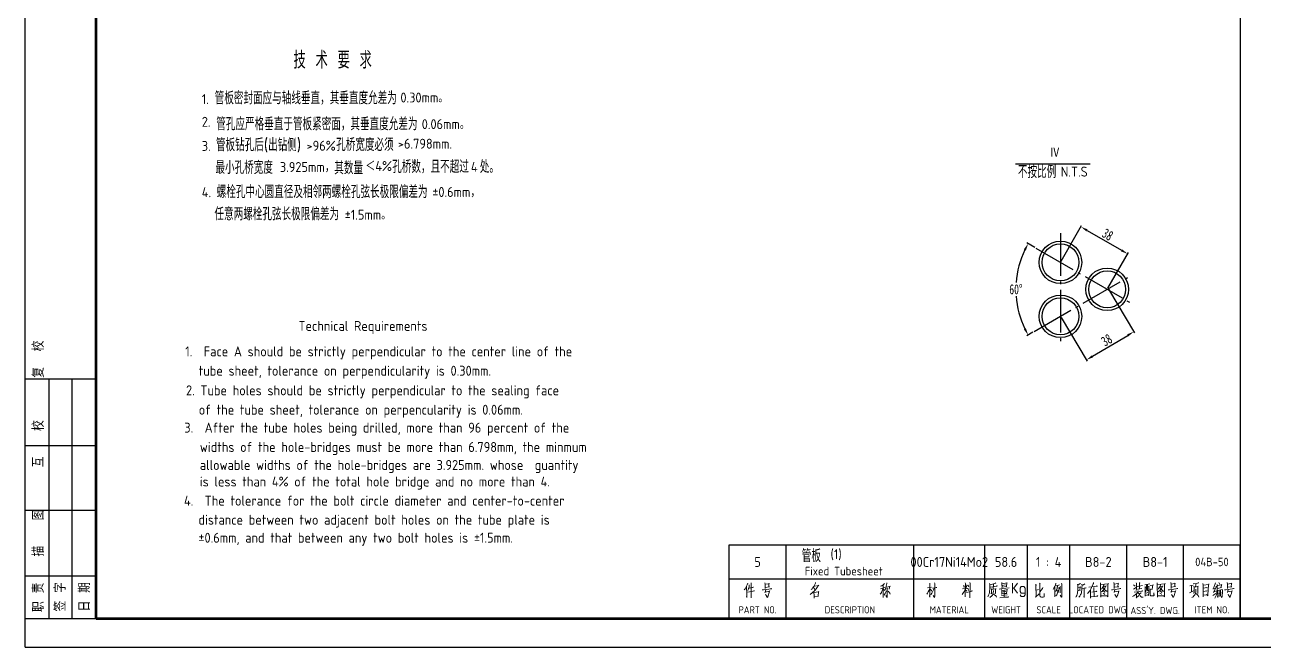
# Model space of a CAD drawing. Extents: x 3752 to 5058, y 2005 to 3221.
# Drawn here: x 3754.2 to 4190.7, y 2004.7 to 2223.7 of the extents above; entities that cross this region are included whole.
import ezdxf
from ezdxf.enums import TextEntityAlignment as Align

# ---------------------------------------------------------------- set-up
doc = ezdxf.new("R2010")
doc.units = 0
doc.linetypes.add('CENTER', pattern=[20, 15, -2, 1, -2])
doc.layers.get('0').update_dxf_attribs({"linetype": 'CONTINUOUS'})
doc.layers.get('Defpoints').update_dxf_attribs({"linetype": 'CONTINUOUS'})
for name, color, linetype in [('1', 7, 'CONTINUOUS'), ('2', 1, 'CONTINUOUS'), ('3', 2, 'CENTER'), ('标注', 7, 'CONTINUOUS')]:
    doc.layers.add(name, color=color, linetype=linetype)
doc.styles.add('ACISOTS', font='isocp.shx', dxfattribs={"height": 1, "bigfont": 'gbcbig.shx'})
doc.styles.add('H5', font='romans.shx', dxfattribs={"width": 0.75, "bigfont": 'hz5.shx'})
doc.styles.add('HZ5', font='GungsuhChe.ttf', dxfattribs={"width": 0.75})
doc.dimstyles.new('4', dxfattribs={"dimtxt": 3.5, "dimasz": 2.5, "dimexe": 0.5, "dimexo": 0.5, "dimtad": 1, "dimdec": 0, "dimlfac": 4, "dimzin": 0, "dimdsep": 46, "dimtxsty": 'HZ5', "dimcen": 0, "dimadec": 0, "dimazin": 0, "dimtfac": 0.857143, "dimtdec": 0, "dimtmove": 0, "dimatfit": 0, "dimfxl": 0, "dimtvp": 1.5, "dimtolj": 1, "dimtzin": 0, "dimarcsym": 0})
doc.dimstyles.new('副本4', dxfattribs={"dimtxt": 3.5, "dimasz": 2.5, "dimexe": 0.5, "dimexo": 0.5, "dimtad": 1, "dimtih": 1, "dimtoh": 1, "dimdec": 0, "dimlfac": 4, "dimzin": 0, "dimdsep": 46, "dimtxsty": 'HZ5', "dimcen": 0, "dimadec": 0, "dimazin": 0, "dimtfac": 0.857143, "dimtdec": 0, "dimtmove": 0, "dimatfit": 0, "dimfxl": 0, "dimtvp": 1.5, "dimtolj": 1, "dimtzin": 0, "dimarcsym": 0})

# ---------------------------------------------------------------- blocks, each defined once
blk = doc.blocks.new('*D80')
at = {"layer": '1', "color": 0, "lineweight": -2}
for p, q in [((4135.91, 2130.63), (4145.04, 2115.28)), ((4119.2, 2120.69), (4128.33, 2105.34)), ((4130.22, 2107.05), (4142.63, 2114.43))]:
    blk.add_line(p, q, dxfattribs=at)
at = {"layer": '1', "color": 0}
for points in [[(4142.42, 2114.79), (4142.84, 2114.07), (4144.78, 2115.71)], [(4130.01, 2107.41), (4130.44, 2106.69), (4128.08, 2105.77)]]:
    blk.add_solid(points, dxfattribs=at)
at = {"layer": 'Defpoints', "color": 0}
for p in [(4135.65, 2131.06), (4118.95, 2121.12), (4144.78, 2115.71)]:
    blk.add_point(p, dxfattribs=at)
at = {"layer": '1', "color": 0, "insert": (4135.21, 2112.78), "char_height": 3.5, "attachment_point": 5, "rotation": 30.7371, "style": 'HZ5'}
blk.add_mtext('\\A1;38', dxfattribs=at)
blk = doc.blocks.new('WSJTO4')
for p, q in [((0.16, 84.28), (-24.93, 84.28)), ((-16.46, 84.28), (-16.46, -0.03)), ((-8.31, 84.28), (-8.31, -0.03)), ((0.16, 60.84), (-24.93, 60.84)), ((0.16, 38.06), (-24.93, 38.06)), ((0.16, 14.95), (-24.93, 14.95)), ((0.16, -0.03), (-24.93, -0.03))]:
    blk.add_line(p, q)
at = {"style": 'H5'}
for s, p in [('职 责   描   图     互   校     复  校', (-18.19, 2.35)), ('签 字', (-10.49, 2.54)), ('日 期', (-1.94, 2.54))]:
    blk.add_text(s, height=4, rotation=90, dxfattribs=at).set_placement(p)
blk = doc.blocks.new('*U79')
at = {"color": 7, "lineweight": 0}
for points in [[(1627.22, 414.08), (1627.06, 413.52), (1626.84, 413), (1626.57, 412.51), (1626.32, 412.13), (1626.12, 411.87), (1625.99, 411.7)], [(1626.84, 412.87), (1626.87, 410.27), (1626.87, 409.53), (1626.87, 409.01), (1626.84, 409.27), (1626.87, 409.74)], [(1627.26, 410.96), (1629.56, 411.39), (1629.4, 411.43), (1629.11, 411.31)], [(1627.78, 413.52), (1627.68, 412.82), (1627.54, 412.21), (1627.42, 411.78), (1627.32, 411.52)], [(1627.78, 412.3), (1629.27, 412.69), (1629.11, 412.69), (1628.85, 412.56)], [(1628.39, 414.25), (1628.49, 414.08), (1628.43, 414.17), (1628.46, 408.97), (1628.43, 409.36), (1628.46, 410.01)], [(1632.32, 411.74), (1632.74, 411.74), (1633.58, 411.83), (1635.66, 412.13), (1635.44, 412.17), (1635.11, 412.08)], [(1633.2, 414.25), (1633.33, 413.73), (1633.33, 412.21), (1633.33, 412.6), (1634.89, 412.82), (1634.62, 412.82), (1634.69, 413.9), (1634.72, 414.08), (1634.79, 413.95), (1634.55, 413.9), (1633.33, 413.73)], [(1633.55, 411.83), (1633.33, 410.79), (1633.26, 410.96), (1634.98, 411.22), (1634.89, 411.39), (1634.89, 411.22), (1634.69, 410.48), (1634.55, 410.01), (1634.4, 409.62), (1634.27, 409.31), (1634.17, 409.1), (1634.1, 409.06), (1633.52, 410.05), (1634.13, 409.15)], [(1650.66, 413.02), (1650.76, 412.98), (1652.22, 413.27), (1652.12, 413.36), (1651.86, 412.93), (1651.57, 412.46), (1651.28, 412.06), (1650.95, 411.67), (1650.6, 411.29), (1650.21, 410.89), (1649.78, 410.55), (1649.72, 410.5), (1649.46, 410.33), (1649.19, 410.12)], [(1651.11, 414.36), (1651.08, 414.06), (1650.69, 413.36), (1650.46, 412.93), (1650.21, 412.53), (1649.88, 412.1), (1649.56, 411.81)], [(1650.3, 412.53), (1650.36, 412.5), (1650.73, 412.1), (1650.76, 411.89), (1650.63, 412.19)], [(1650.46, 410.98), (1650.53, 410.85), (1650.6, 409.76), (1650.63, 409.64), (1650.63, 408.86), (1650.6, 409.2), (1650.6, 409.33), (1652.18, 409.55), (1652.15, 409.55), (1651.99, 409.55), (1652.15, 411.15), (1652.22, 411.07), (1652.12, 411.02), (1650.56, 410.77)], [(1674.9, 412.28), (1674.71, 411.72), (1674.47, 411.24), (1674.29, 410.77), (1674.09, 410.5), (1673.87, 410.16)], [(1673.99, 412.1), (1675.49, 412.5)], [(1675.36, 414.01), (1675.29, 413.84), (1674.87, 413.5), (1674.42, 413.19), (1674.02, 413.02)], [(1674.9, 413.36), (1674.94, 409.94), (1674.97, 408.99), (1674.9, 409.16), (1674.94, 409.55)], [(1674.94, 411.97), (1675.36, 411.63), (1675.46, 411.45)], [(1675.98, 411.41), (1675.94, 411.2), (1675.58, 410.42), (1675.22, 409.9)], [(1676.2, 414.19), (1676.16, 413.97), (1676.01, 413.06), (1675.88, 412.46), (1675.64, 411.72)], [(1676.26, 412.33), (1676.43, 412.1), (1676.36, 412.15), (1676.39, 409.85), (1676.39, 409.29), (1676.36, 408.99), (1675.84, 409.69), (1676.36, 409.08)], [(1675.94, 412.62), (1677.4, 412.93), (1677.27, 412.98), (1676.98, 412.02)], [(1676.72, 411.29), (1677.3, 410.59), (1677.4, 410.25)], [(1691.41, 412.26), (1691.08, 411.61), (1690.82, 411), (1690.56, 410.61), (1690.27, 410.18)], [(1690.53, 412.39), (1691.99, 412.65)], [(1691.38, 414.12), (1691.41, 413.9), (1691.34, 409.18), (1691.28, 409.44), (1691.38, 410.27)], [(1691.44, 411.99), (1691.89, 411.48), (1691.93, 411.31)], [(1692.93, 412.3), (1692.67, 411.7), (1692.35, 411), (1692.06, 410.53), (1691.86, 410.18), (1691.66, 409.96)], [(1692.25, 412.35), (1693.84, 412.56), (1693.74, 412.6), (1693.55, 412.51)], [(1693.06, 414.17), (1693.1, 413.95), (1693.1, 409.4), (1693.06, 409.15), (1693.03, 409.06), (1692.48, 409.79), (1693.03, 409.15)], [(1703.77, 411.99), (1703.51, 411.31), (1703.22, 410.79), (1702.96, 410.44), (1702.7, 410.14)], [(1702.92, 412.04), (1704.51, 412.26)], [(1703.19, 413.3), (1703.41, 412.91), (1703.44, 412.73), (1703.44, 412.56)], [(1703.81, 414.25), (1703.87, 413.99), (1703.84, 409.22), (1703.77, 409.49), (1703.84, 410.01)], [(1703.84, 411.78), (1704.26, 411.39), (1704.36, 411.27)], [(1704.42, 413.52), (1704.42, 413.3), (1703.99, 412.17)], [(1704.29, 410.79), (1706.27, 411.31), (1706.14, 411.35), (1705.92, 411.22)], [(1704.71, 412.3), (1704.91, 411.99), (1705, 411.78), (1705.03, 411.56)], [(1704.78, 413.43), (1705.03, 413), (1705.07, 412.82)], [(1705.5, 414.29), (1705.55, 413.99), (1705.5, 408.92), (1705.43, 409.31), (1705.5, 409.83)], [(1712.41, 414.01), (1712.46, 413.58), (1712.49, 412.53), (1712.46, 411.89), (1712.41, 411.38), (1712.34, 410.85), (1712.21, 410.28), (1712.04, 409.9), (1711.92, 409.55), (1711.76, 409.33)], [(1713.76, 411.45), (1713.76, 411.24), (1713.7, 410.68), (1713.6, 410.33), (1713.51, 410.07), (1713.38, 409.85), (1713.21, 409.64), (1712.99, 409.42), (1712.76, 409.25), (1712.59, 409.16), (1712.46, 409.08)], [(1714.58, 414.22), (1714.48, 414.1), (1714.06, 413.93), (1713.44, 413.75), (1712.53, 413.54)], [(1712.73, 412.67), (1715.07, 413.06), (1714.93, 413.1), (1714.7, 413.02)], [(1712.99, 412.19), (1713.05, 411.81), (1713.05, 410.28), (1713.01, 410.5), (1713.05, 410.77)], [(1713.05, 411.81), (1714.64, 412.1), (1714.55, 412.19), (1714.52, 411.63), (1714.52, 410.98), (1714.48, 410.59), (1714.42, 410.28), (1714.42, 410.55), (1714.48, 410.81)], [(1713.76, 413.75), (1713.76, 413.45), (1713.63, 411.89)], [(1715.81, 412.02), (1716.98, 412.19), (1719.28, 412.46)], [(1716.59, 411.81), (1716.69, 411.45), (1716.72, 410.42), (1716.72, 410.21), (1716.62, 410.33), (1717.63, 410.46), (1718.53, 410.5), (1718.4, 410.55), (1718.57, 411.89), (1718.7, 411.81), (1717.6, 411.63), (1716.69, 411.5)], [(1716.66, 414.27), (1716.76, 413.84), (1716.78, 412.5), (1716.69, 412.71), (1718.5, 412.93), (1718.4, 412.93), (1718.5, 414.22), (1718.6, 414.15), (1716.76, 413.88)], [(1716.76, 413.27), (1718.05, 413.5)], [(1717.01, 410.98), (1718.15, 411.11)], [(1717.56, 411.63), (1717.56, 409.12)], [(1722.25, 414.08), (1720.94, 412.34), (1720.51, 412.34)], [(1720.51, 410.58), (1720.51, 414.08)], [(1720.94, 412.34), (1722.25, 410.58)], [(1723.13, 410), (1723.57, 409.41), (1724.44, 409.41), (1724.88, 410), (1724.88, 412.34), (1724.44, 412.91), (1723.57, 412.91), (1723.13, 412.34), (1723.13, 411.17), (1723.57, 410.58), (1724.88, 410.58)], [(1728.6, 413.63), (1728.92, 413.36), (1728.73, 413.45), (1728.79, 409.29), (1728.6, 409.12), (1729.84, 410.28)], [(1728.96, 411.59), (1729.67, 411.85)], [(1729.93, 414.1), (1730.19, 413.79), (1730.09, 413.88), (1730.09, 412.98), (1730.09, 412.06), (1730.09, 411.24), (1730.09, 410.64), (1730.09, 410.59), (1730.09, 410.42), (1730.13, 409.6), (1730.22, 409.38), (1730.36, 409.25), (1730.64, 409.16), (1731.23, 409.2), (1731.65, 409.33), (1731.68, 409.38), (1731.62, 410.5)], [(1730.09, 411.02), (1731.03, 412.15), (1731.2, 412.53)], [(1735.77, 414.1), (1735.74, 413.88), (1735.35, 412.93), (1735.03, 412.37), (1734.76, 411.85)], [(1735.41, 412.93), (1735.38, 409.25), (1735.35, 409.51), (1735.35, 409.55), (1735.38, 409.94)], [(1736.32, 413.1), (1736.35, 413.02), (1736.2, 412.41), (1736.03, 411.85), (1735.87, 411.45), (1735.74, 411.15)], [(1736.32, 412.28), (1736.97, 412.41), (1736.9, 412.53), (1736.85, 412.06), (1736.72, 411.63), (1736.65, 411.29), (1736.52, 410.93), (1736.35, 410.64), (1736.2, 410.28), (1736.03, 410.03), (1735.87, 409.72), (1735.74, 409.6)], [(1735.8, 413.23), (1735.87, 413.19), (1735.93, 413.19), (1737.07, 413.45), (1736.97, 413.45), (1736.82, 413.36)], [(1736, 411.63), (1736.3, 411.38), (1736.35, 411.15)], [(1737.75, 414.06), (1737.89, 413.88), (1737.82, 413.84), (1737.85, 409.55), (1737.85, 409.51), (1737.82, 409.25), (1737.75, 409.16), (1737.23, 409.81), (1737.75, 409.2), (1737.82, 409.38)], [(1737.27, 412.89), (1737.33, 412.8), (1737.27, 412.76), (1737.27, 410.68), (1737.23, 410.89), (1737.27, 411.15)], [(1744.43, 414.01), (1744.3, 413.93), (1743.43, 413.36), (1743.36, 413.71), (1743.46, 413.36), (1743.46, 412.24), (1743.43, 411.54), (1743.4, 411.07), (1743.33, 410.59), (1743.23, 410.16), (1743.1, 409.72), (1742.94, 409.42), (1742.81, 409.16)], [(1743.52, 411.41), (1743.58, 411.45), (1744.33, 411.59), (1744.23, 411.54), (1744.33, 412.89), (1744.4, 412.71), (1743.49, 412.5)], [(1745.96, 413.84), (1745.44, 413.5), (1744.95, 413.36), (1744.89, 413.71), (1744.95, 413.19), (1744.92, 412.67), (1744.89, 412.1), (1744.85, 411.63), (1744.79, 411.2), (1744.72, 410.72), (1744.62, 410.37), (1744.47, 410.12), (1744.3, 409.81), (1744.13, 409.55), (1743.98, 409.33), (1743.81, 409.16)], [(1744.92, 412.15), (1746.38, 412.41), (1746.28, 412.46), (1746.12, 412.37)], [(1745.66, 412.24), (1745.66, 409.04), (1745.64, 409.25), (1745.66, 409.6)], [(1748.97, 414.36), (1748.94, 414.01), (1748.9, 413.88), (1748.58, 413.02), (1748.35, 412.5), (1748.06, 412.02), (1748.03, 411.94), (1747.78, 411.54), (1747.48, 411.15), (1747.19, 410.81), (1746.93, 410.5)], [(1747.35, 412.71), (1750.37, 413.06), (1750.17, 413.1), (1749.89, 412.98)], [(1747.97, 411.72), (1747.97, 409.47), (1747.93, 409.04), (1747.9, 408.86), (1747.9, 409.2), (1747.97, 409.69)], [(1748.39, 410.93), (1748.45, 410.93), (1750.14, 411.2), (1750.07, 411.29), (1749.89, 411.2)], [(1749.1, 412.53), (1749.17, 412.33), (1749.2, 409.42)], [(1751.41, 414.15), (1751.48, 413.58), (1751.54, 409.12), (1751.51, 409.6), (1753.81, 409.6), (1753.65, 409.64), (1753.32, 409.6)], [(1751.51, 413.58), (1754.24, 413.84), (1754.14, 413.97), (1754.07, 413.58), (1754.04, 409.69), (1754, 409.25), (1753.77, 409.6)], [(1752.41, 412.89), (1752.55, 412.84), (1753.45, 412.98), (1753.35, 413.1), (1752.93, 412.28), (1752.61, 411.85), (1752.32, 411.5), (1752.03, 411.2), (1751.7, 410.98)], [(1752.58, 413.54), (1752.58, 413.32), (1752.28, 412.67), (1751.93, 412.15), (1751.76, 411.94)], [(1752.35, 412.41), (1752.45, 412.41), (1753.45, 411.29), (1753.81, 411.29), (1753.45, 411.38), (1753.29, 411.45)], [(1752.38, 410.59), (1752.8, 410.28), (1753, 410.07)], [(1752.51, 411.33), (1752.87, 411.02), (1753.03, 410.81)], [(1755.31, 411.76), (1755.73, 411.76), (1756.57, 411.85), (1758.64, 412.15), (1758.42, 412.19), (1758.09, 412.1)], [(1756.18, 414.27), (1756.31, 413.75), (1756.31, 412.24), (1756.31, 412.62), (1757.87, 412.84), (1757.6, 412.84), (1757.67, 413.93), (1757.7, 414.1), (1757.77, 413.97), (1757.54, 413.93), (1756.31, 413.75)], [(1756.53, 411.85), (1756.31, 410.81), (1756.25, 410.98), (1757.97, 411.24), (1757.87, 411.41), (1757.87, 411.24), (1757.67, 410.5), (1757.54, 410.03), (1757.38, 409.64), (1757.25, 409.33), (1757.15, 409.12), (1757.08, 409.08), (1756.5, 410.07), (1757.12, 409.16)], [(1764.66, 411.09), (1764.56, 410.91), (1764.2, 410.48), (1763.75, 410.05), (1763.2, 409.66), (1762.77, 409.36)], [(1763.1, 413.47), (1763.69, 413.08)], [(1763.1, 411.92), (1764.07, 412.56)], [(1763.27, 410.91), (1766.21, 411.27), (1766.11, 411.35), (1765.89, 411.27)], [(1764.04, 414.17), (1764.14, 413.99), (1764.11, 414.04), (1764.11, 412.08), (1764.07, 411.48)], [(1764.14, 410.35), (1764.14, 410.1), (1764.11, 408.97), (1764.04, 408.88), (1764.94, 409.71)], [(1764.36, 412.95), (1766.25, 413.25)], [(1764.56, 411.99), (1765.98, 412.21)], [(1764.56, 411.78), (1764.72, 411.48)], [(1764.66, 410.96), (1764.89, 410.53), (1765.14, 410.05), (1765.43, 409.62), (1765.73, 409.22), (1765.83, 409.15), (1766.45, 409.18), (1765.79, 409.22), (1765.63, 409.4)], [(1765.66, 410.75), (1765.63, 410.61), (1765.11, 410.18)], [(1765.18, 414.33), (1765.28, 414.12), (1765.24, 414.2), (1765.21, 412.13)], [(1767.05, 413.47), (1768.78, 413.82)], [(1767.19, 412.87), (1767.22, 412.6), (1767.25, 411.04), (1767.25, 410.61), (1767.25, 409.49), (1767.22, 409.79), (1768.19, 409.92), (1768.39, 409.79), (1768.46, 410.96), (1768.52, 413), (1768.55, 412.87), (1767.22, 412.6)], [(1767.64, 413.56), (1767.64, 412.56), (1767.61, 411.99), (1767.55, 411.56), (1767.48, 411.18), (1767.35, 410.96)], [(1768.1, 410.75), (1767.55, 410.57)], [(1768.07, 413.64), (1768.04, 411.61), (1768.1, 411.48), (1768.26, 411.43)], [(1768.91, 413.21), (1769.98, 413.38), (1769.88, 413.52), (1769.69, 411.92), (1769.75, 411.92), (1768.94, 411.78), (1768.91, 412.04), (1768.91, 411.61), (1768.94, 410.44), (1768.94, 410.14), (1768.97, 409.96), (1769.01, 409.79), (1769.11, 409.71), (1769.23, 409.62), (1769.43, 409.58), (1769.63, 409.58), (1770.18, 409.62), (1770.3, 409.71), (1770.37, 409.74), (1770.24, 410.7), (1770.3, 409.74)], [(1771.4, 414.17), (1771.47, 413.61), (1771.54, 409.15), (1771.5, 409.62), (1773.81, 409.62), (1773.64, 409.66), (1773.32, 409.62)], [(1771.5, 413.61), (1774.23, 413.86), (1774.13, 413.99), (1774.06, 413.61), (1774.04, 409.71), (1774.01, 409.27), (1773.78, 409.62)], [(1772.42, 412.91), (1772.54, 412.87), (1773.46, 413), (1773.36, 413.12), (1772.94, 412.3), (1772.61, 411.87), (1772.32, 411.52), (1772.02, 411.22), (1771.7, 411)], [(1772.57, 413.56), (1772.57, 413.34), (1772.29, 412.69), (1771.92, 412.17), (1771.77, 411.95)], [(1772.35, 412.44), (1772.44, 412.44), (1773.46, 411.31), (1773.81, 411.31), (1773.46, 411.39), (1773.29, 411.48)], [(1772.39, 410.61), (1772.8, 410.3), (1772.99, 410.1)], [(1772.51, 411.35), (1772.87, 411.04), (1773.03, 410.83)], [(1775.3, 411.78), (1775.72, 411.78), (1776.57, 411.87), (1778.64, 412.17), (1778.41, 412.21), (1778.09, 412.13)], [(1776.18, 414.29), (1776.3, 413.77), (1776.3, 412.26), (1776.3, 412.65), (1777.86, 412.87), (1777.61, 412.87), (1777.67, 413.95), (1777.71, 414.12), (1777.77, 413.99), (1777.54, 413.95), (1776.3, 413.77)], [(1776.54, 411.87), (1776.3, 410.83), (1776.24, 411), (1777.96, 411.27), (1777.86, 411.43), (1777.86, 411.27), (1777.67, 410.53), (1777.54, 410.05), (1777.38, 409.66), (1777.25, 409.36), (1777.15, 409.15), (1777.09, 409.1), (1776.5, 410.1), (1777.12, 409.18)], [(1782.92, 413.19), (1784.05, 413.41), (1783.5, 413.32), (1783.47, 410.98), (1782.85, 410.64), (1784.19, 411.41)], [(1783.63, 409.04), (1784.05, 409.29), (1784.39, 409.6), (1784.64, 409.98), (1784.9, 410.46), (1784.99, 411.07), (1785.06, 411.59), (1785.06, 412.02)], [(1784.15, 413.84), (1785.13, 414.01), (1786.13, 414.15), (1786.06, 414.19), (1785.91, 414.15)], [(1785.71, 410.46), (1785.71, 410.85), (1785.74, 410.93), (1785.78, 413.06), (1785.91, 412.89), (1784.44, 412.62), (1784.39, 413.02), (1784.44, 412.67), (1784.44, 411.54), (1784.41, 410.72), (1784.39, 410.42), (1784.39, 410.64), (1784.41, 411.11)], [(1784.87, 412.71), (1785.09, 413.66), (1785.09, 413.97)], [(1785.09, 410.42), (1785.51, 410.07), (1785.84, 409.72), (1785.98, 409.51), (1786.06, 409.2)], [(1787.53, 413.97), (1787.63, 413.41), (1787.63, 411.29), (1787.65, 409.85), (1787.65, 409.29), (1787.63, 409.85), (1789.09, 409.98), (1788.92, 410.07), (1788.67, 409.94)], [(1787.65, 413.41), (1789.67, 413.66), (1789.57, 413.79), (1789.54, 413.54), (1789.31, 410.03), (1789.31, 409.72), (1789.28, 409.6), (1789.06, 410.03)], [(1787.65, 412.33), (1789.06, 412.53), (1788.92, 412.58), (1788.64, 412.46)], [(1787.65, 411.15), (1789.02, 411.33), (1788.89, 411.38), (1788.67, 411.24)], [(1792.1, 410.5), (1791, 409.76)], [(1791.91, 414.15), (1791.88, 413.79), (1791.16, 412.02), (1791.13, 412.15), (1791.91, 412.28)], [(1792.17, 413.06), (1792.17, 412.76), (1791.26, 410.85), (1791.2, 410.93), (1792.17, 411.38)], [(1792.52, 413.66), (1792.59, 413.23), (1792.59, 412.46), (1792.52, 411.76), (1792.47, 411.07), (1792.4, 410.5), (1792.27, 410.03), (1792.07, 409.51), (1791.75, 408.86)], [(1792.59, 411.72), (1792.72, 411.38), (1792.72, 411.29), (1792.79, 409.08), (1792.72, 409.42), (1792.75, 409.64)], [(1792.69, 413.19), (1792.72, 413.23), (1794.18, 413.5), (1794.06, 413.63), (1793.92, 412.5), (1794.11, 412.5), (1792.62, 412.24)], [(1792.75, 411.45), (1794.48, 411.81), (1794.34, 411.89), (1794.38, 411.67), (1794.38, 410.59), (1794.34, 409.94), (1794.31, 409.42), (1794.24, 408.99), (1793.96, 409.42), (1794.21, 409.12)], [(1792.99, 410.46), (1794.09, 410.68)], [(1793.11, 414.36), (1793.41, 413.88), (1793.44, 413.66)], [(1793.21, 411.45), (1793.24, 409.38)], [(1793.69, 411.54), (1793.69, 409.47)], [(1795.18, 411.76), (1795.61, 411.76), (1796.45, 411.85), (1798.53, 412.15), (1798.31, 412.19), (1797.98, 412.1)], [(1796.07, 414.27), (1796.2, 413.75), (1796.2, 412.24), (1796.2, 412.62), (1797.75, 412.84), (1797.49, 412.84), (1797.56, 413.93), (1797.59, 414.1), (1797.66, 413.97), (1797.42, 413.93), (1796.2, 413.75)], [(1796.42, 411.85), (1796.2, 410.81), (1796.13, 410.98), (1797.85, 411.24), (1797.75, 411.41), (1797.75, 411.24), (1797.56, 410.5), (1797.42, 410.03), (1797.27, 409.64), (1797.14, 409.33), (1797.04, 409.12), (1796.97, 409.08), (1796.39, 410.07), (1797, 409.16)], [(1713.8, 410.21), (1714.25, 409.9), (1714.48, 409.69), (1714.67, 409.47), (1714.84, 409.2)], [(1716.04, 408.95), (1717.56, 409.12), (1718.31, 409.2), (1719.09, 409.2), (1718.99, 409.25), (1718.5, 409.2)], [(1716.56, 409.72), (1718.63, 409.94)], [(1748.23, 409.29), (1750.53, 409.55), (1750.37, 409.6), (1750.34, 409.6), (1750.07, 409.51)]]:
    blk.add_lwpolyline(points, dxfattribs=at)
blk = doc.blocks.new('*D83')
at = {"layer": '1', "color": 0, "lineweight": -2}
for p, q in [((4119.2, 2140.56), (4126.41, 2153.04)), ((4128.32, 2151.36), (4140.45, 2144.36)), ((4135.65, 2131.06), (4142.86, 2143.54))]:
    blk.add_line(p, q, dxfattribs=at)
at = {"layer": '1', "color": 0}
for points in [[(4128.53, 2151.72), (4128.11, 2151), (4126.16, 2152.61)], [(4140.65, 2144.72), (4140.24, 2144), (4142.61, 2143.11)]]:
    blk.add_solid(points, dxfattribs=at)
at = {"layer": 'Defpoints', "color": 0}
for p in [(4118.95, 2140.12), (4142.61, 2143.11), (4135.4, 2130.62)]:
    blk.add_point(p, dxfattribs=at)
at = {"layer": '1', "color": 0, "insert": (4135.57, 2149.92), "char_height": 3.5, "attachment_point": 5, "rotation": 330, "style": 'HZ5'}
blk.add_mtext('\\A1;38', dxfattribs=at)
blk = doc.blocks.new('*D84')
at = {"layer": '1', "color": 0, "lineweight": -2}
for p, q in [((4109.89, 2145.35), (4107.12, 2146.95)), ((4109.21, 2115.5), (4107.12, 2114.3))]:
    blk.add_line(p, q, dxfattribs=at)
for start, end in [(154.4561, 175.7639), (184.2361, 205.5439)]:
    blk.add_arc((4135.4, 2130.62), 32.15, start, end, dxfattribs=at)
at = {"layer": '1', "color": 0}
for points in [[(4106.02, 2144.68), (4106.76, 2144.29), (4107.56, 2146.7)], [(4106.76, 2116.95), (4106.02, 2116.57), (4107.56, 2114.55)]]:
    blk.add_solid(points, dxfattribs=at)
at = {"layer": 'Defpoints', "color": 0}
for p in [(4110.32, 2145.1), (4103.74, 2136.21), (4144.02, 2135.6), (4144.7, 2125.25), (4109.64, 2115.75)]:
    blk.add_point(p, dxfattribs=at)
at = {"layer": '1', "color": 0, "insert": (4103.25, 2130.62), "char_height": 3.5, "attachment_point": 5, "style": 'HZ5'}
blk.add_mtext('\\A1;60°', dxfattribs=at)

msp = doc.modelspace()

# ---------------------------------------------------------------- linework, layer by layer
at = {"layer": '1'}
for p, q in [((3754.291, 2004.696), (3754.291, 2598.696)), ((3754.291, 2004.696), (3754.291, 2598.696)), ((4182.291, 2588.696), (4182.291, 2014.696)), ((4103.11, 2174.761), (4129.374, 2174.761)), ((4002.291, 2028.696), (4182.291, 2028.696)), ((3754.291, 2004.696), (4595.291, 2004.696))]:
    msp.add_line(p, q, dxfattribs=at)
at = {"layer": '2'}
for p, q in [((4002.291, 2040.696), (4182.291, 2040.696)), ((4002.291, 2014.696), (4002.291, 2040.696)), ((4022.291, 2014.696), (4022.291, 2040.696)), ((4067.291, 2014.696), (4067.291, 2040.696)), ((4092.291, 2014.696), (4092.291, 2040.696)), ((4107.291, 2014.696), (4107.291, 2040.696)), ((4122.291, 2014.696), (4122.291, 2040.696)), ((4142.291, 2014.696), (4142.291, 2040.696)), ((4162.291, 2014.696), (4162.291, 2040.696)), ((4182.291, 2014.696), (4182.291, 2040.696)), ((4002.291, 2014.696), (4182.291, 2014.696))]:
    msp.add_line(p, q, dxfattribs=at)
at = {"layer": '2', "const_width": 0.9}
for points in [[(3779.291, 2014.696), (3779.291, 2588.696)], [(3779.291, 2014.696), (4585.291, 2014.696)]]:
    msp.add_lwpolyline(points, dxfattribs=at)
at = {"layer": '2'}
for centre, radius in [((4118.948, 2140.124), 7.5), ((4118.948, 2140.124), 6.5), ((4135.402, 2130.624), 7.5), ((4135.402, 2130.624), 6.5), ((4118.948, 2121.124), 7.5), ((4118.948, 2121.124), 6.5)]:
    msp.add_circle(centre, radius, dxfattribs=at)
at = {"layer": '3'}
for p, q in [((4118.948, 2150.398), (4118.948, 2111.059)), ((4110.321, 2145.105), (4144.702, 2125.255)), ((4109.641, 2115.751), (4144.022, 2135.601))]:
    msp.add_line(p, q, dxfattribs=at)

# ---------------------------------------------------------------- block references
at = {"layer": '1'}
for name, p in [('WSJTO4', (3779.135, 2014.724)), ('*U79', (2381.585, 1613.144))]:
    msp.add_blockref(name, p, dxfattribs=at)

# ---------------------------------------------------------------- texts
at = {"style": 'ACISOTS'}
msp.add_text('04B-50', height=3, dxfattribs=at).set_placement((4172.291, 2034.696), align=Align.MIDDLE)
at = {"layer": '1', "style": 'ACISOTS'}
for s, height, p in [('技 术 要 求', 6, (3862.642, 2211.6)), ('管板', 4.5, (4031.226, 2037.117)), ('5', 3.5, (4012.291, 2034.696)), ('00Cr17Ni14Mo2', 3.5, (4079.791, 2034.696)), ('58.6', 3.5, (4099.791, 2034.696)), ('1 : 4', 3.5, (4114.791, 2034.696)), ('B8-2', 3.5, (4132.291, 2034.696)), ('B8-1', 3.5, (4152.291, 2034.696)), ('PART NO.', 2.5, (4012.291, 2017.868)), ('DESCRIPTION', 2.5, (4044.791, 2017.868)), ('MATERIAL', 2.5, (4079.791, 2017.868)), ('WEIGHT', 2.5, (4099.791, 2017.868)), ('SCALE', 2.5, (4114.791, 2017.868)), ('LOCATED DWG.', 2.5, (4132.291, 2017.868)), ("ASS'Y. DWG.", 2.5, (4152.291, 2017.868)), ('ITEM NO.', 2.5, (4172.291, 2017.868))]:
    msp.add_text(s, height=height, dxfattribs=at).set_placement(p, align=Align.MIDDLE)
for s, height, p in [('管板密封面应与轴线垂直，其垂直度允差为', 4.5, (3821.096, 2195.721)), ('1.', 3.5, (3816.547, 2195.833)), ('0.30mm。', 3.5, (3886.495, 2196.368)), ('2.', 3.5, (3816.547, 2187.833)), ('管孔应严格垂直于管板紧密面，其垂直度允差为', 4.5, (3821.642, 2186.577)), ('0.06mm。', 3.5, (3894.002, 2187.006)), ('3.', 3.5, (3816.547, 2179.334)), ('管板钻孔后(出钻侧)', 4.5, (3821.52, 2179.228)), ('>96%', 3.5, (3853.45, 2179.412)), ('孔桥宽度必须', 4.5, (3863.857, 2179.3)), ('>6.798mm.', 3.5, (3885.618, 2180.123)), ('最小孔桥宽度', 4.5, (3821.348, 2171.247)), ('3.925mm，', 3.5, (3844.054, 2171.919)), ('其数量', 4.5, (3863.212, 2171.082)), ('＜4%', 3.5, (3874.151, 2172.271)), ('孔桥数，且不超过', 4.5, (3883.612, 2171.562)), ('4', 3.5, (3911.307, 2171.959)), ('处。', 4.5, (3914.46, 2171.562)), ('不按比例', 4.5, (4103.958, 2169.748)), ('N.T.S', 3.5, (4119.022, 2170.297)), ('4.', 3.5, (3816.547, 2163.051)), ('螺栓孔中心圆直径及相邻两螺栓孔弦长极限偏差为', 4.5, (3821.808, 2162.704)), ('%%p0.6mm，', 3.5, (3897.726, 2163.134)), ('任意两螺栓孔弦长极限偏差为', 4.5, (3821.003, 2154.908)), ('%%p1.5mm。', 3.5, (3866.88, 2155.14)), ('(1)', 3.5, (4037.973, 2035.649)), ('Fixed Tubesheet', 3, (4028.929, 2029.985))]:
    msp.add_text(s, height=height, dxfattribs=at).set_placement(p)
at = {"layer": '1', "color": 0, "linetype": 'Continuous', "style": 'ACISOTS'}
msp.add_text('Ⅳ', height=3.5, dxfattribs=at).set_placement((4116.952, 2178.709), align=Align.MIDDLE)
at = {"layer": '标注', "ltscale": 10, "style": 'ACISOTS'}
for s, p in [('Technical Requirements', (3850.596, 2116.004)), ('1.  Face A should be strictly perpendicular to the center line of the', (3810.726, 2107.033)), ('tube sheet, tolerance on perpendicularity is 0.30mm.', (3815.476, 2100.229)), ('2. Tube holes should be strictly perpendicular to the sealing face ', (3810.998, 2093.321)), ('of the tube sheet, tolerance on perpencularity is 0.06mm.', (3815.476, 2086.513)), ('3.  After the tube holes being drilled, more than 96 percent of the ', (3810.403, 2080.199)), ('widths of the hole-bridges must be more than 6.798mm, the minmum ', (3815.853, 2073.395)), ('allowable widths of the hole-bridges are 3.925mm. whose  guantity', (3815.853, 2067.065)), ('is less than 4% of the total hole bridge and no more than 4.', (3815.853, 2061.235)), ('4.  The tolerance for the bolt circle diameter and center-to-center', (3810.269, 2054.501)), ('distance between two adjacent bolt holes on the tube plate is', (3815.367, 2047.788)), ('%%P0.6mm, and that between any two bolt holes is %%P1.5mm.', (3815.367, 2041.457))]:
    msp.add_text(s, height=3.5, dxfattribs=at).set_placement(p)

# ---------------------------------------------------------------- dimensions: what is measured, and where the dimension line sits
at = {"layer": '1'}
for p1, p2, distance, picture, middle in [((4118.948, 2140.124), (4135.402, 2130.624), 14.417, '*D83', (4135.571, 2149.916)), ((4118.948, 2121.124), (4135.652, 2131.057), -17.859, '*D80', (4135.214, 2112.782))]:
    dim = msp.add_aligned_dim(p1=p1, p2=p2, distance=distance, text='38', dimstyle='4', override={"dimtxsty": 'ACISOTS'}, dxfattribs=at)
    dim.commit()
    dim.dimension.update_dxf_attribs({"geometry": picture, "text_midpoint": middle})
dim = msp.add_angular_dim_2l(base=(4103.738, 2136.207), line1=((4110.321, 2145.105), (4144.702, 2125.255)), line2=((4109.641, 2115.751), (4144.022, 2135.601)), dimstyle='副本4', override={"dimtxsty": 'ACISOTS'}, dxfattribs=at)
dim.commit()
dim.dimension.update_dxf_attribs({"geometry": '*D84', "text_midpoint": (4103.249, 2130.624)})

doc.saveas('drawing.dxf')
